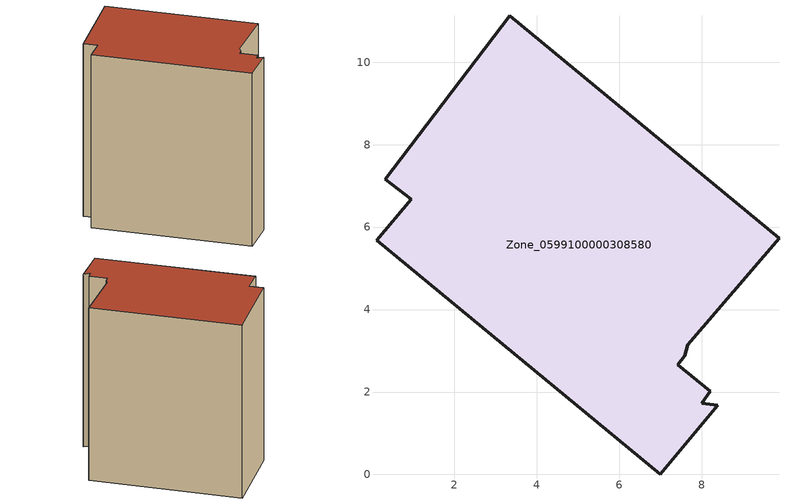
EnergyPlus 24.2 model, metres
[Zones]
Zone_0599100000308580
 floor ground (C_G): 7.59,2.88 7.42,2.67 8.21,2.02 8,1.73 8.39,1.68 6.99,0 0.11,5.68 0.95,6.68 0.32,7.17 3.34,11.13 9.87,5.73 7.66,3.15 z0
 wall outside (C_F): 0.11,5.68 6.99,0 8.39,1.68 8,1.73 8.21,2.02 7.42,2.67 7.59,2.88 7.66,3.15 9.87,5.73 3.34,11.13 0.32,7.17 0.95,6.68 0.11,5.68 z0:10.09
 roof outside (C_R): 3.34,11.13 0.32,7.17 0.95,6.68 0.11,5.68 6.99,0 8.39,1.68 8,1.73 8.21,2.02 7.42,2.67 7.59,2.88 7.66,3.15 9.87,5.73 z10.09
[BUILDING]
Pand.0599100000308580: North Axis=0; Terrain=City; Loads Convergence Tolerance Value=0.04; Temperature Convergence Tolerance Value=0.4; Solar Distribution=FullExterior; Maximum Number of Warmup Days=25; Minimum Number of Warmup Days=1
[Site:Location]
Rotterdam.The.Hague.AP_ZH_NLD Design_Conditions: Latitude=51.96; Longitude=4.45; Time Zone=1; Elevation=-4.5
[SITE:GROUNDTEMPERATURE:BUILDINGSURFACE]
18, 18, 18, 18, 18, 18, 18, 18, 18, 18, 18, 18
[MATERIAL] Thermal Absorptance=0.9; Solar Absorptance=0.7; Visible Absorptance=0.7
Name | Roughness | Thickness | Conductivity | Density | Specific Heat
G.TI.1946 | MediumSmooth | 0.15 | 1 | 540 | 1210
F.TI.1946 | Rough | 0.3 | 0.857143 | 1920 | 840
R.TI.1946 | MediumRough | 0.2 | 0.1 | 1500 | 1000
[CONSTRUCTION]
C_G: G.TI.1946
C_F: F.TI.1946
C_R: R.TI.1946
[ZONE]
Zone_0599100000308580: Type=1; Multiplier=1; Ceiling Height=Autocalculate; Volume=Autocalculate; Floor Area=autocalculate; Part of Total Floor Area=Yes
[ZONEINFILTRATION:DESIGNFLOWRATE]
Infil_Zone_0599100000308580: Zone or ZoneList or Space or SpaceList=Zone_0599100000308580; Schedule=AlwaysOn; Design Flow Rate Calculation Method=Flow/Area; Flow Rate per Floor Area=0.003; Constant Term Coefficient=1; Temperature Term Coefficient=0; Velocity Term Coefficient=0; Velocity Squared Term Coefficient=0
[HVACTEMPLATE:ZONE:IDEALLOADSAIRSYSTEM]
Zone_0599100000308580: Maximum Heating Supply Air Temperature=50; Minimum Cooling Supply Air Temperature=13; Maximum Heating Supply Air Humidity Ratio=0.0156; Minimum Cooling Supply Air Humidity Ratio=0.0077; Heating Limit=NoLimit; Cooling Limit=NoLimit; Dehumidification Control Type=ConstantSensibleHeatRatio; Cooling Sensible Heat Ratio=0.7; Dehumidification Setpoint=60; Humidification Control Type=None; Humidification Setpoint=30; Outdoor Air Method=None; Outdoor Air Flow Rate per Person=0.00944; Outdoor Air Flow Rate per Zone Floor Area=0; Outdoor Air Flow Rate per Zone=0; Demand Controlled Ventilation Type=None; Outdoor Air Economizer Type=NoEconomizer; Heat Recovery Type=None; Sensible Heat Recovery Effectiveness=0.7; Latent Heat Recovery Effectiveness=0.65
[ZONECONTROL:THERMOSTAT]
ThermostatControl_Zone_0599100000308580: Zone or ZoneList=Zone_0599100000308580; Control Type Schedule=DualSetpointControlType; Control 1=Thermostat_Zone_0599100000308580; Temperature Difference Between Cutout And Setpoint=0
[THERMOSTATSETPOINT:DUALSETPOINT]
Thermostat_Zone_0599100000308580: Heating Setpoint Temperature Schedule=HeatingSetpoint_Zone_0599100000308580; Cooling Setpoint Temperature Schedule=CoolingSetpoint_Zone_0599100000308580
[SCHEDULE:COMPACT]
HeatingSetpoint_Zone_0599100000308580: Through: 12/31, For: AllDays, Until: 24:00, 21
CoolingSetpoint_Zone_0599100000308580: Through: 12/31, For: AllDays, Until: 24:00, 24
DualSetpointControlType: Through: 12/31, For: AllDays, Until: 24:00, 4
AlwaysOn: Through: 12/31, For: AllDays, Until: 24:00, 1
